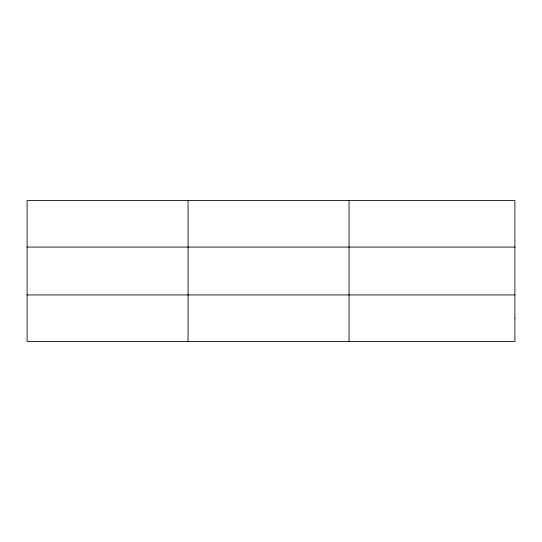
<?xml version="1.0" encoding="UTF-8"?>
<svg xmlns="http://www.w3.org/2000/svg" width="542" height="542" viewBox="0 0 542 542"><rect width="100%" height="100%" fill="white"/><g stroke="black" fill="none" stroke-linecap="round" stroke-linejoin="round"><path stroke-width="0.81" d="M188.074 341.406L188.074 200.594M349.048 341.406L349.048 200.594M27.1 247.064L514.9 247.064M27.1 294.936L514.9 294.936M514.9 318.168L514.9 341.406L27.1 341.406L27.1 200.594L514.9 200.594L514.9 318.168"/></g></svg>
